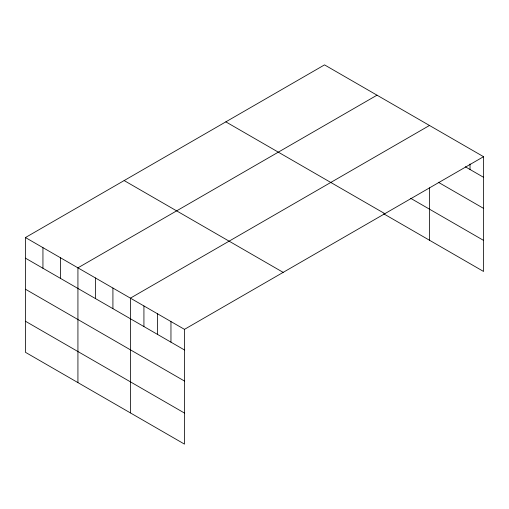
<?xml version="1.0" encoding="UTF-8"?>
<svg xmlns="http://www.w3.org/2000/svg" width="509" height="509" viewBox="0 0 509 509"><rect width="100%" height="100%" fill="white"/><g stroke="black" fill="none" stroke-linecap="round" stroke-linejoin="round"><path stroke-width="0.76" d="M25.45 237.544L184.474 329.355L184.474 444.122L25.45 352.311L25.45 237.544L324.526 64.878L483.55 156.689L483.55 271.456L383.729 213.825M377.004 95.177L77.928 267.842L77.928 382.609M429.481 125.475L130.406 298.14L130.406 412.907M184.474 329.355L483.55 156.689M465.302 166.767L483.55 177.297M438.268 182.228L483.55 208.372M410.642 198.294L483.55 240.382M225.831 121.855L384.855 213.672M124.145 180.561L283.169 272.379M25.45 258.158L184.474 349.969M25.45 289.227L184.474 381.037M25.45 321.243L184.474 413.054M470.03 163.949L470.03 169.497M429.481 187.827L429.481 240.242M170.96 321.554L170.96 342.163M157.44 313.748L157.44 334.362M143.926 305.947L143.926 326.555M112.915 288.043L112.915 308.651M95.425 277.939L95.425 298.554M60.437 257.745L60.437 278.353M42.941 247.641L42.941 268.256"/></g></svg>
